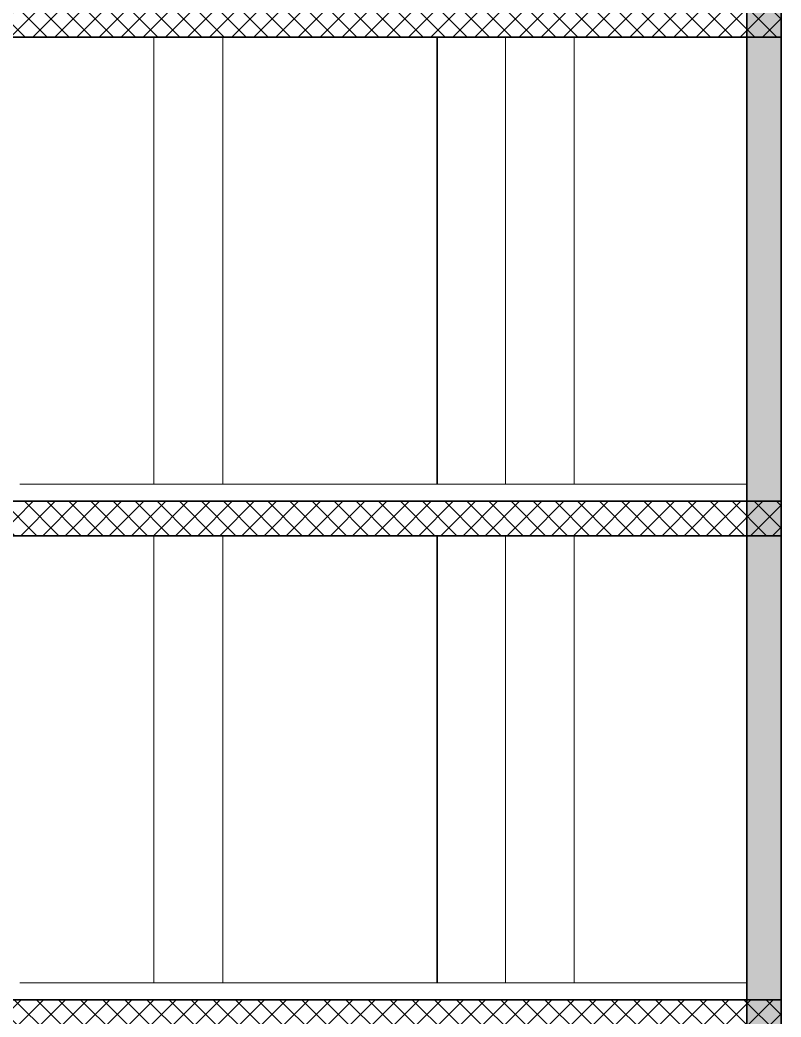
# Model space of a CAD drawing. Header units: millimetres. Extents: x -15634 to 67596, y -3027 to 55843.
# Drawn here: x 39714 to 44144, y 26496 to 32296 of the extents above; entities that cross this region are included whole.
import ezdxf

# ---------------------------------------------------------------- set-up
doc = ezdxf.new("R2010")
doc.units = ezdxf.units.MM
doc.header["$MEASUREMENT"] = 0
doc.set_wipeout_variables(frame=1)
doc.linetypes.add('Wipeout_Contour', pattern=[1000, 0, -1000])
doc.layers.add('aaaa oxhakat', color=7, linetype='Continuous')
doc.layers.add('Structural - Bearing', color=7, linetype='Continuous')
for name, color, linetype, lineweight, true_color in [('aaaa oxhakat _Pen_No__82', 7, 'Continuous', 20, 0xaaaaaa), ('Structural - Bearing_Pen_No__61', 7, 'Continuous', 20, 0x6a6a6a), ('Structural - Bearing_Pen_No__82', 7, 'Continuous', 20, 0xaaaaaa)]:
    doc.layers.add(name, color=color, linetype=linetype, lineweight=lineweight, true_color=true_color)
for name, color, linetype, lineweight in [('Structural - Bearing_Pen_No__1', 7, 'Continuous', 13), ('Structural - Bearing_Pen_No__101', 252, 'Continuous', 13), ('Structural - Bearing_Pen_No__7', 7, 'Continuous', 35)]:
    doc.layers.add(name, color=color, linetype=linetype, lineweight=lineweight)
pattern_1 = [(45, (0, 0), (-64.34671, 64.34671), []), (135, (0, 0), (64.34671, 64.34671), [])]

msp = doc.modelspace()

# ---------------------------------------------------------------- linework, layer by layer
at = {"layer": 'Structural - Bearing_Pen_No__1', "color": 7, "linetype": 'Continuous', "lineweight": 13}
for p, q in [((44144.4, 29495.6), (44144.4, 32195.6)), ((44144.4, 26595.6), (44144.4, 29295.6))]:
    msp.add_line(p, q, dxfattribs=at)

# ---------------------------------------------------------------- wipeouts: each hides what was drawn before it
at = {"color": 254, "linetype": 'Wipeout_Contour', "lineweight": 0, "ltscale": 213166.218481}
msp.add_wipeout([(42940.5, 29495.6), (43944.4, 29495.6), (43944.4, 32195.6), (42940.5, 32195.6)], dxfattribs=at).dxf.layer = 'Structural - Bearing'
at = {"color": 254, "linetype": 'Wipeout_Contour', "lineweight": 0, "ltscale": 205724.56404}
msp.add_wipeout([(40494.3, 31732.6), (40494.3, 31682.6), (40494.4, 31682.6), (40494.4, 31732.6)], dxfattribs=at).dxf.layer = 'Structural - Bearing'
at = {"color": 254, "linetype": 'Wipeout_Contour', "lineweight": 0, "ltscale": 203008.416914}
msp.add_wipeout([(40494.3, 30595.6), (40494.3, 30592.2), (40494.4, 30592.2), (40494.4, 30595.6)], dxfattribs=at).dxf.layer = 'Structural - Bearing'
at = {"color": 254, "linetype": 'Wipeout_Contour', "lineweight": 0, "ltscale": 206671.219085}
msp.add_wipeout([(42940.5, 26595.6), (43944.4, 26595.6), (43944.4, 29295.6), (42940.5, 29295.6)], dxfattribs=at).dxf.layer = 'Structural - Bearing'
at = {"color": 254, "linetype": 'Wipeout_Contour', "lineweight": 0, "ltscale": 198783.024962}
msp.add_wipeout([(40494.3, 28832.6), (40494.3, 28782.6), (40494.4, 28782.6), (40494.4, 28832.6)], dxfattribs=at).dxf.layer = 'Structural - Bearing'
at = {"color": 254, "linetype": 'Wipeout_Contour', "lineweight": 0, "ltscale": 196234.206893}
msp.add_wipeout([(40494.3, 27695.6), (40494.3, 27692.2), (40494.4, 27692.2), (40494.4, 27695.6)], dxfattribs=at).dxf.layer = 'Structural - Bearing'

# ---------------------------------------------------------------- next in the draw order: hatches: boundary and pattern name
at = {"layer": 'Structural - Bearing_Pen_No__101', "linetype": 'Continuous', "lineweight": 13}
for points in [[(44144.4, 32395.6), (43944.4, 32395.6), (43944.4, 29495.6), (44144.4, 29495.6)], [(44144.4, 26595.6), (44144.4, 29495.6), (43944.4, 29495.6), (43944.4, 26595.6)], [(44144.4, 26595.6), (43944.4, 26595.6), (43944.4, 23695.6), (44144.4, 23695.6)]]:
    msp.add_hatch(color=252, dxfattribs=at).paths.add_polyline_path(points)

# ---------------------------------------------------------------- next in the draw order: linework, layer by layer
at = {"layer": 'Structural - Bearing_Pen_No__1', "color": 7, "linetype": 'Continuous', "lineweight": 13}
for p, q in [((43944.4, 29495.6), (43944.4, 32395.6)), ((43944.4, 26595.6), (43944.4, 29495.6)), ((43944.4, 23695.6), (43944.4, 26595.6))]:
    msp.add_line(p, q, dxfattribs=at)
at = {"layer": 'Structural - Bearing_Pen_No__7', "color": 7, "linetype": 'Continuous', "lineweight": 35, "flags": 128}
for points in [[(44144.4, 32395.6), (43944.4, 32395.6), (43944.4, 29495.6), (44144.4, 29495.6)], [(44144.4, 26595.6), (44144.4, 29495.6), (43944.4, 29495.6), (43944.4, 26595.6)], [(44144.4, 26595.6), (43944.4, 26595.6), (43944.4, 23695.6), (44144.4, 23695.6)]]:
    msp.add_lwpolyline(points, close=True, dxfattribs=at)

# ---------------------------------------------------------------- next in the draw order: wipeouts: each hides what was drawn before it
at = {"color": 254, "linetype": 'Wipeout_Contour', "lineweight": 0, "ltscale": 210880.416731}
msp.add_wipeout([(42940.5, 32195.6), (42540.5, 32195.6), (42540.5, 29495.6), (42940.5, 29495.6)], dxfattribs=at).dxf.layer = 'aaaa oxhakat'
at = {"color": 254, "linetype": 'Wipeout_Contour', "lineweight": 0, "ltscale": 204313.153191}
msp.add_wipeout([(42940.5, 29295.6), (42540.5, 29295.6), (42540.5, 26595.6), (42940.5, 26595.6)], dxfattribs=at).dxf.layer = 'aaaa oxhakat'
at = {"color": 254, "linetype": 'Wipeout_Contour', "lineweight": 0, "ltscale": 206359.941351}
msp.add_wipeout([(40494.3, 31732.6), (40494.4, 31732.6), (40494.4, 32195.6), (40494.3, 32195.6)], dxfattribs=at).dxf.layer = 'Structural - Bearing'
at = {"color": 254, "linetype": 'Wipeout_Contour', "lineweight": 0, "ltscale": 205644.430369}
msp.add_wipeout([(40494.3, 31682.6), (40494.3, 31667.6), (40494.4, 31667.6), (40494.4, 31682.6)], dxfattribs=at).dxf.layer = 'Structural - Bearing'
at = {"color": 254, "linetype": 'Wipeout_Contour', "lineweight": 0, "ltscale": 203000.667608}
msp.add_wipeout([(40494.3, 30592.2), (40494.3, 30589.2), (40494.4, 30589.2), (40494.4, 30592.2)], dxfattribs=at).dxf.layer = 'Structural - Bearing'
at = {"color": 254, "linetype": 'Wipeout_Contour', "lineweight": 0, "ltscale": 199380.927359}
msp.add_wipeout([(40494.3, 28832.6), (40494.4, 28832.6), (40494.4, 29295.6), (40494.3, 29295.6)], dxfattribs=at).dxf.layer = 'Structural - Bearing'
at = {"color": 254, "linetype": 'Wipeout_Contour', "lineweight": 0, "ltscale": 198707.680023}
msp.add_wipeout([(40494.3, 28782.6), (40494.3, 28767.6), (40494.4, 28767.6), (40494.4, 28782.6)], dxfattribs=at).dxf.layer = 'Structural - Bearing'
at = {"color": 254, "linetype": 'Wipeout_Contour', "lineweight": 0, "ltscale": 196226.95003}
msp.add_wipeout([(40494.3, 27692.2), (40494.3, 27689.2), (40494.4, 27689.2), (40494.4, 27692.2)], dxfattribs=at).dxf.layer = 'Structural - Bearing'

# ---------------------------------------------------------------- next in the draw order: linework, layer by layer
at = {"layer": 'aaaa oxhakat _Pen_No__82', "color": 253, "linetype": 'Continuous', "lineweight": 20, "true_color": 0xaaaaaa}
for p, q in [((42940.5, 29595.6), (42940.5, 32195.6)), ((42940.5, 26695.6), (42940.5, 29295.6))]:
    msp.add_line(p, q, dxfattribs=at)

# ---------------------------------------------------------------- next in the draw order: wipeouts: each hides what was drawn before it
at = {"color": 254, "linetype": 'Wipeout_Contour', "lineweight": 0, "ltscale": 209590.739872}
msp.add_wipeout([(42144, 29495.6), (42540.5, 29495.6), (42540.5, 32195.6), (42144, 32195.6)], dxfattribs=at).dxf.layer = 'aaaa oxhakat'
at = {"color": 254, "linetype": 'Wipeout_Contour', "lineweight": 0, "ltscale": 202975.94405}
msp.add_wipeout([(42540.5, 29295.6), (42140.5, 29295.6), (42140.5, 26595.6), (42540.5, 26595.6)], dxfattribs=at).dxf.layer = 'aaaa oxhakat'
at = {"color": 254, "linetype": 'Wipeout_Contour', "lineweight": 0, "ltscale": 202994.350674}
msp.add_wipeout([(40494.3, 30589.2), (40494.3, 30586.9), (40494.4, 30586.9), (40494.4, 30589.2)], dxfattribs=at).dxf.layer = 'Structural - Bearing'
at = {"color": 254, "linetype": 'Wipeout_Contour', "lineweight": 0, "ltscale": 196221.034579}
msp.add_wipeout([(40494.3, 27689.2), (40494.3, 27686.9), (40494.4, 27686.9), (40494.4, 27689.2)], dxfattribs=at).dxf.layer = 'Structural - Bearing'

# ---------------------------------------------------------------- next in the draw order: linework, layer by layer
at = {"layer": 'aaaa oxhakat _Pen_No__82', "color": 253, "linetype": 'Continuous', "lineweight": 20, "true_color": 0xaaaaaa}
for p, q in [((42540.5, 32195.6), (42540.5, 29595.6)), ((42540.5, 29295.6), (42540.5, 26695.6))]:
    msp.add_line(p, q, dxfattribs=at)

# ---------------------------------------------------------------- next in the draw order: wipeouts: each hides what was drawn before it
at = {"color": 254, "linetype": 'Wipeout_Contour', "lineweight": 0, "ltscale": 206943.639209}
msp.add_wipeout([(40894.4, 29495.6), (42144, 29495.6), (42144, 32195.6), (40894.4, 32195.6)], dxfattribs=at).dxf.layer = 'Structural - Bearing'
at = {"color": 254, "linetype": 'Wipeout_Contour', "lineweight": 0, "ltscale": 202990.227745}
msp.add_wipeout([(40494.3, 30586.9), (40494.3, 30585.8), (40494.4, 30585.8), (40494.4, 30586.9)], dxfattribs=at).dxf.layer = 'Structural - Bearing'
at = {"color": 254, "linetype": 'Wipeout_Contour', "lineweight": 0, "ltscale": 200240.924932}
msp.add_wipeout([(42140.5, 29295.6), (40894.4, 29295.6), (40894.4, 26595.6), (42140.5, 26595.6)], dxfattribs=at).dxf.layer = 'Structural - Bearing'
at = {"color": 254, "linetype": 'Wipeout_Contour', "lineweight": 0, "ltscale": 196217.173722}
msp.add_wipeout([(40494.3, 27686.9), (40494.3, 27685.8), (40494.4, 27685.8), (40494.4, 27686.9)], dxfattribs=at).dxf.layer = 'Structural - Bearing'

# ---------------------------------------------------------------- next in the draw order: linework, layer by layer
at = {"layer": 'aaaa oxhakat _Pen_No__82', "color": 253, "linetype": 'Continuous', "lineweight": 20, "true_color": 0xaaaaaa}
for p, q in [((42140.5, 29595.6), (42140.5, 32195.6)), ((42140.5, 26695.6), (42140.5, 29295.6))]:
    msp.add_line(p, q, dxfattribs=at)
at = {"layer": 'Structural - Bearing_Pen_No__82', "color": 253, "linetype": 'Continuous', "lineweight": 20, "true_color": 0xaaaaaa}
for p, q in [((42144, 29595.6), (42144, 32195.6)), ((42144, 26695.6), (42144, 29295.6))]:
    msp.add_line(p, q, dxfattribs=at)

# ---------------------------------------------------------------- next in the draw order: wipeouts: each hides what was drawn before it
at = {"color": 254, "linetype": 'Wipeout_Contour', "lineweight": 0, "ltscale": 203034.857373}
msp.add_wipeout([(40494.3, 30605.5), (40494.3, 30604.3), (40494.4, 30604.3), (40494.4, 30605.5)], dxfattribs=at).dxf.layer = 'Structural - Bearing'
at = {"color": 254, "linetype": 'Wipeout_Contour', "lineweight": 0, "ltscale": 196258.967794}
msp.add_wipeout([(40494.3, 27705.5), (40494.3, 27704.3), (40494.4, 27704.3), (40494.4, 27705.5)], dxfattribs=at).dxf.layer = 'Structural - Bearing'

# ---------------------------------------------------------------- next in the draw order: wipeouts: each hides what was drawn before it
at = {"color": 254, "linetype": 'Wipeout_Contour', "lineweight": 0, "ltscale": 203030.733077}
msp.add_wipeout([(40494.3, 30604.3), (40494.3, 30602), (40494.4, 30602), (40494.4, 30604.3)], dxfattribs=at).dxf.layer = 'Structural - Bearing'
at = {"color": 254, "linetype": 'Wipeout_Contour', "lineweight": 0, "ltscale": 196255.105416}
msp.add_wipeout([(40494.3, 27704.3), (40494.3, 27702), (40494.4, 27702), (40494.4, 27704.3)], dxfattribs=at).dxf.layer = 'Structural - Bearing'

# ---------------------------------------------------------------- next in the draw order: wipeouts: each hides what was drawn before it
at = {"color": 254, "linetype": 'Wipeout_Contour', "lineweight": 0, "ltscale": 203024.414539}
msp.add_wipeout([(40494.3, 30602), (40494.3, 30599), (40494.4, 30599), (40494.4, 30602)], dxfattribs=at).dxf.layer = 'Structural - Bearing'
at = {"color": 254, "linetype": 'Wipeout_Contour', "lineweight": 0, "ltscale": 196249.188192}
msp.add_wipeout([(40494.3, 27702), (40494.3, 27699), (40494.4, 27699), (40494.4, 27702)], dxfattribs=at).dxf.layer = 'Structural - Bearing'

# ---------------------------------------------------------------- next in the draw order: wipeouts: each hides what was drawn before it
at = {"color": 254, "linetype": 'Wipeout_Contour', "lineweight": 0, "ltscale": 203016.66414}
msp.add_wipeout([(40494.3, 30599), (40494.3, 30595.6), (40494.4, 30595.6), (40494.4, 30599)], dxfattribs=at).dxf.layer = 'Structural - Bearing'
at = {"color": 254, "linetype": 'Wipeout_Contour', "lineweight": 0, "ltscale": 196241.930129}
msp.add_wipeout([(40494.3, 27699), (40494.3, 27695.6), (40494.4, 27695.6), (40494.4, 27699)], dxfattribs=at).dxf.layer = 'Structural - Bearing'

# ---------------------------------------------------------------- next in the draw order: wipeouts: each hides what was drawn before it
at = {"color": 254, "linetype": 'Wipeout_Contour', "lineweight": 0, "ltscale": 204331.108366}
msp.add_wipeout([(40494.3, 31667.6), (40494.3, 30605.5), (40494.4, 30605.5), (40494.4, 31667.6)], dxfattribs=at).dxf.layer = 'Structural - Bearing'
at = {"color": 254, "linetype": 'Wipeout_Contour', "lineweight": 0, "ltscale": 197475.295915}
msp.add_wipeout([(40494.3, 28767.6), (40494.3, 27705.5), (40494.4, 27705.5), (40494.4, 28767.6)], dxfattribs=at).dxf.layer = 'Structural - Bearing'

# ---------------------------------------------------------------- next in the draw order: wipeouts: each hides what was drawn before it
at = {"color": 254, "linetype": 'Wipeout_Contour', "lineweight": 0, "ltscale": 201807.688035}
msp.add_wipeout([(40494.3, 30585.8), (40494.3, 29595.6), (40494.4, 29595.6), (40494.4, 30585.8)], dxfattribs=at).dxf.layer = 'Structural - Bearing'
at = {"color": 254, "linetype": 'Wipeout_Contour', "lineweight": 0, "ltscale": 195111.927756}
msp.add_wipeout([(40494.3, 27685.8), (40494.3, 26695.6), (40494.4, 26695.6), (40494.4, 27685.8)], dxfattribs=at).dxf.layer = 'Structural - Bearing'

# ---------------------------------------------------------------- next in the draw order: wipeouts: each hides what was drawn before it
at = {"color": 254, "linetype": 'Wipeout_Contour', "lineweight": 0, "ltscale": 200508.715408}
msp.add_wipeout([(40494.3, 29595.6), (40494.3, 29495.6), (40494.4, 29495.6), (40494.4, 29595.6)], dxfattribs=at).dxf.layer = 'Structural - Bearing'
at = {"color": 254, "linetype": 'Wipeout_Contour', "lineweight": 0, "ltscale": 193898.1039}
msp.add_wipeout([(40494.3, 26695.6), (40494.3, 26595.6), (40494.4, 26595.6), (40494.4, 26695.6)], dxfattribs=at).dxf.layer = 'Structural - Bearing'

# ---------------------------------------------------------------- next in the draw order: wipeouts: each hides what was drawn before it
at = {"color": 254, "linetype": 'Wipeout_Contour', "lineweight": 0, "ltscale": 204299.953237}
msp.add_wipeout([(40894.4, 32195.6), (40494.4, 32195.6), (40494.4, 29495.6), (40894.4, 29495.6)], dxfattribs=at).dxf.layer = 'aaaa oxhakat'
at = {"color": 254, "linetype": 'Wipeout_Contour', "lineweight": 0, "ltscale": 197514.117111}
msp.add_wipeout([(40894.4, 29295.6), (40494.4, 29295.6), (40494.4, 26595.6), (40894.4, 26595.6)], dxfattribs=at).dxf.layer = 'aaaa oxhakat'

# ---------------------------------------------------------------- next in the draw order: linework, layer by layer
at = {"layer": 'aaaa oxhakat _Pen_No__82', "color": 253, "linetype": 'Continuous', "lineweight": 20, "true_color": 0xaaaaaa}
for p, q in [((40894.4, 29595.6), (40894.4, 32195.6)), ((40894.4, 26695.6), (40894.4, 29295.6))]:
    msp.add_line(p, q, dxfattribs=at)

# ---------------------------------------------------------------- next in the draw order: wipeouts: each hides what was drawn before it
at = {"color": 254, "linetype": 'Wipeout_Contour', "lineweight": 0, "ltscale": 202425.633463}
msp.add_wipeout([(40494.3, 32195.6), (39714.4, 32195.6), (39714.4, 29495.6), (40494.3, 29495.6)], dxfattribs=at).dxf.layer = 'Structural - Bearing'
at = {"color": 254, "linetype": 'Wipeout_Contour', "lineweight": 0, "ltscale": 195574.599159}
msp.add_wipeout([(40494.3, 29295.6), (39714.4, 29295.6), (39714.4, 26595.6), (40494.3, 26595.6)], dxfattribs=at).dxf.layer = 'Structural - Bearing'

# ---------------------------------------------------------------- next in the draw order: hatches: boundary and pattern name
at = {"layer": 'Structural - Bearing_Pen_No__1', "linetype": 'Continuous', "lineweight": 13}
h = msp.add_hatch(dxfattribs=at)
h.set_pattern_fill('CONCRETE_BLOCK', style=0, pattern_type=2)
h.set_pattern_definition(pattern_1)
h.paths.add_polyline_path([(-655.6, 32195.6), (44144.4, 32195.6), (44144.4, 32395.6), (-655.6, 32395.6)])
h = msp.add_hatch(dxfattribs=at)
h.set_pattern_fill('CONCRETE_BLOCK', style=0, pattern_type=2)
h.set_pattern_definition(pattern_1)
h.paths.add_polyline_path([(-655.6, 29295.6), (44144.4, 29295.6), (44144.4, 29495.6), (-655.6, 29495.6)])
h = msp.add_hatch(dxfattribs=at)
h.set_pattern_fill('CONCRETE_BLOCK', style=0, pattern_type=2)
h.set_pattern_definition(pattern_1)
h.paths.add_polyline_path([(-655.6, 26395.6), (44144.4, 26395.6), (44144.4, 26595.6), (-655.6, 26595.6)])

# ---------------------------------------------------------------- next in the draw order: linework, layer by layer
at = {"layer": 'aaaa oxhakat _Pen_No__82', "color": 253, "linetype": 'Continuous', "lineweight": 20, "true_color": 0xaaaaaa}
for p, q in [((40494.4, 29595.6), (40494.4, 32195.6)), ((40494.4, 26695.6), (40494.4, 29295.6))]:
    msp.add_line(p, q, dxfattribs=at)
at = {"layer": 'Structural - Bearing_Pen_No__1', "color": 7, "linetype": 'Continuous', "lineweight": 13}
for p, q in [((-655.6, 32195.6), (44144.4, 32195.6)), ((39714.4, 29495.6), (43944.4, 29495.6)), ((-655.6, 29295.6), (44144.4, 29295.6)), ((39714.4, 26595.6), (43944.4, 26595.6))]:
    msp.add_line(p, q, dxfattribs=at)
at = {"layer": 'Structural - Bearing_Pen_No__61', "color": 251, "linetype": 'Continuous', "lineweight": 20, "true_color": 0x6a6a6a}
for points in [[(39714.4, 29595.6), (43944.4, 29595.6)], [(39714.4, 26695.6), (43944.4, 26695.6)]]:
    msp.add_lwpolyline(points, dxfattribs=at)
at = {"layer": 'Structural - Bearing_Pen_No__7', "color": 7, "linetype": 'Continuous', "lineweight": 35, "flags": 128}
for points in [[(-655.6, 32195.6), (44144.4, 32195.6), (44144.4, 32395.6), (-655.6, 32395.6)], [(-655.6, 29295.6), (44144.4, 29295.6), (44144.4, 29495.6), (-655.6, 29495.6)], [(-655.6, 26395.6), (44144.4, 26395.6), (44144.4, 26595.6), (-655.6, 26595.6)]]:
    msp.add_lwpolyline(points, close=True, dxfattribs=at)
at = {"layer": 'Structural - Bearing_Pen_No__82', "color": 253, "linetype": 'Continuous', "lineweight": 20, "true_color": 0xaaaaaa}
for p, q in [((40494.3, 29595.6), (40494.3, 32195.6)), ((40494.3, 26695.6), (40494.3, 29295.6))]:
    msp.add_line(p, q, dxfattribs=at)

doc.saveas('drawing.dxf')
